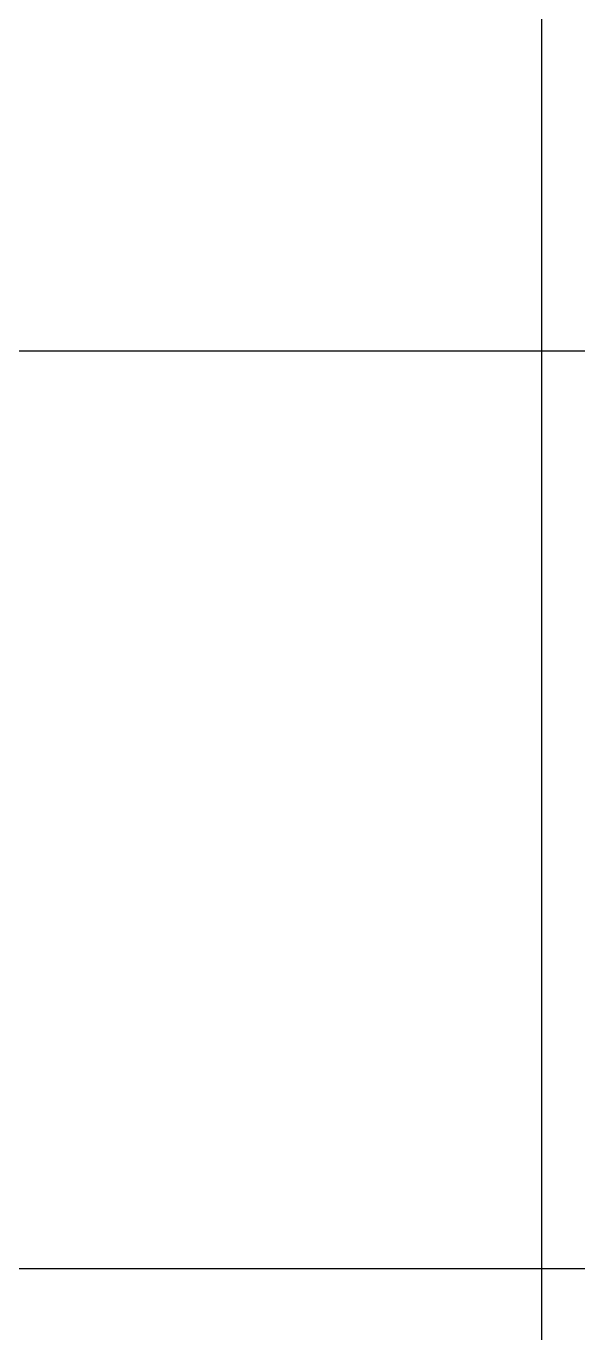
# Model space of a CAD drawing. Header units: millimetres. Extents: x 2148 to 2681, y 758 to 986.
# Drawn here: x 2511.2054 to 2511.3841, y 949.5242 to 949.947 of the extents above; entities that cross this region are included whole.
import ezdxf

# ---------------------------------------------------------------- set-up
doc = ezdxf.new("R2010")
doc.units = ezdxf.units.MM
doc.layers.add('hacht', color=8, linetype='Continuous')

msp = doc.modelspace()

# ---------------------------------------------------------------- hatches: boundary and pattern name
at = {"layer": 'hacht', "ltscale": 0.05}
h = msp.add_hatch(dxfattribs=at)
h.set_pattern_fill('NET', color=256, scale=2.375, style=0)
h.set_pattern_definition([(0, (82336.30970642352, 3047.263580664669), (0, 0.296875), []), (90, (82336.30970642352, 3047.263580664669), (-0.296875, 1.817835092484352e-17), [])])
h.paths.add_polyline_path([(2511.876402469939, 949.6084910182088), (2511.901402469977, 949.6084910182088), (2511.901402469977, 949.633491018203), (2512.301402469971, 949.633491018203, 0.3789507843746555), (2511.901402470079, 950.0084910182111), (2511.876402469939, 950.0084910182117), (2511.876402469924, 950.4326616860243), (2511.846666755349, 950.4326616860243), (2511.44666675534, 950.4326616863699), (2510.952389972144, 950.4326616863917), (2510.952389972144, 950.3415498843885), (2511.187555791975, 950.3415498843885), (2511.187555791975, 949.9338361981935), (2511.200995940007, 949.9338361981935), (2511.200995940007, 949.9213361981964), (2511.187555791975, 949.9213361981964), (2511.187555791975, 949.4300491061653), (2511.200995940007, 949.4300491061653), (2511.200995940007, 949.4175491061677), (2511.187555791975, 949.4175491061677), (2511.187555791975, 948.9361779381337), (2511.200995940007, 948.9361779381333), (2511.200995940007, 948.9236779381366), (2511.187555791975, 948.9236779381366), (2511.187555791975, 948.4361779381337), (2511.200995940007, 948.4361779381337), (2511.200995940007, 948.4236779381366), (2511.187555791975, 948.4236779381366), (2511.187555791975, 948.4014659085395), (2510.952389972144, 948.40146590854), (2510.952389972144, 947.6650508372762), (2511.350724172274, 947.6650508372762), (2511.350724172274, 948.120050837288), (2511.375724172268, 948.120050837288, -0.4137472524020626), (2511.800724172255, 947.6650508372762), (2512.446402469931, 947.6650508372767), (2512.446402469931, 948.5215723467097), (2512.046402469923, 948.5215723467097), (2512.046402469923, 948.5929748259493), (2512.071402469917, 948.5929748259493), (2512.071402469917, 948.6179748259582), (2512.371402469905, 948.6179748259582, 0.4263843405938895), (2512.072368477345, 948.8930368687878, 0.0008595729627056156), (2512.071402469989, 948.8929748259524), (2512.046402469923, 948.8929748259524), (2512.046402469937, 949.09326322394), (2512.071402469917, 949.09326322394), (2512.071402469917, 949.1182632239487), (2512.371402469905, 949.1182632239487, 0.4263843405938895), (2512.072368477345, 949.3933252667783, 0.0008595729627056156), (2512.071402469989, 949.3932632239429), (2512.046402469966, 949.3932632239429), (2512.046402469966, 949.5227688411522), (2511.876402469954, 949.5227688411522)])
h.paths.add_polyline_path([(2512.348492831622, 950.2499078222539, -0.001121560340920636), (2512.349000749081, 950.2504881231656, 0.003321443651864118)], flags=17)
h.paths.add_polyline_path([(2512.44114818321, 950.1145374833186, 0.1043980418510775), (2512.540453821324, 950.1159242321983), (2512.61228455538, 950.1363326131767), (2512.659526026506, 950.1500047294129), (2512.670425049238, 950.1591365850426), (2512.670425049253, 950.2344820387297), (2512.693990503792, 950.2344820387297, -0.4142135623750828), (2512.715395791679, 950.2130767508422, -0.3900070384134104), (2512.695772518161, 950.1917457692815), (2512.695772518146, 950.1621718710743), (2512.689081603506, 950.1621718710747), (2512.689081603506, 950.191671462955), (2512.670425049238, 950.191671462955), (2512.670425049238, 950.1591365850448), (2512.659526026493, 950.1500047294084), (2512.612284555789, 950.1363326131403), (2512.540453821324, 950.1159242321983, -0.1043980418502901)])
h.paths.add_polyline_path([(2512.349000750333, 950.1689133522067, -0.1935376283461654), (2512.334422272009, 950.2097007383879, 0.1935376238928756), (2512.349000749663, 950.168913352952, 0.1598959040711369), (2512.441363236217, 950.1144902961495, -0.1598959025816975)], flags=16)
h.paths.add_polyline_path([(2511.726788438076, 949.033580237522), (2511.294339887934, 949.033580237522), (2511.294339887934, 948.8444669131221), (2511.726788438076, 948.8444669131221)], flags=24)

doc.saveas('drawing.dxf')
